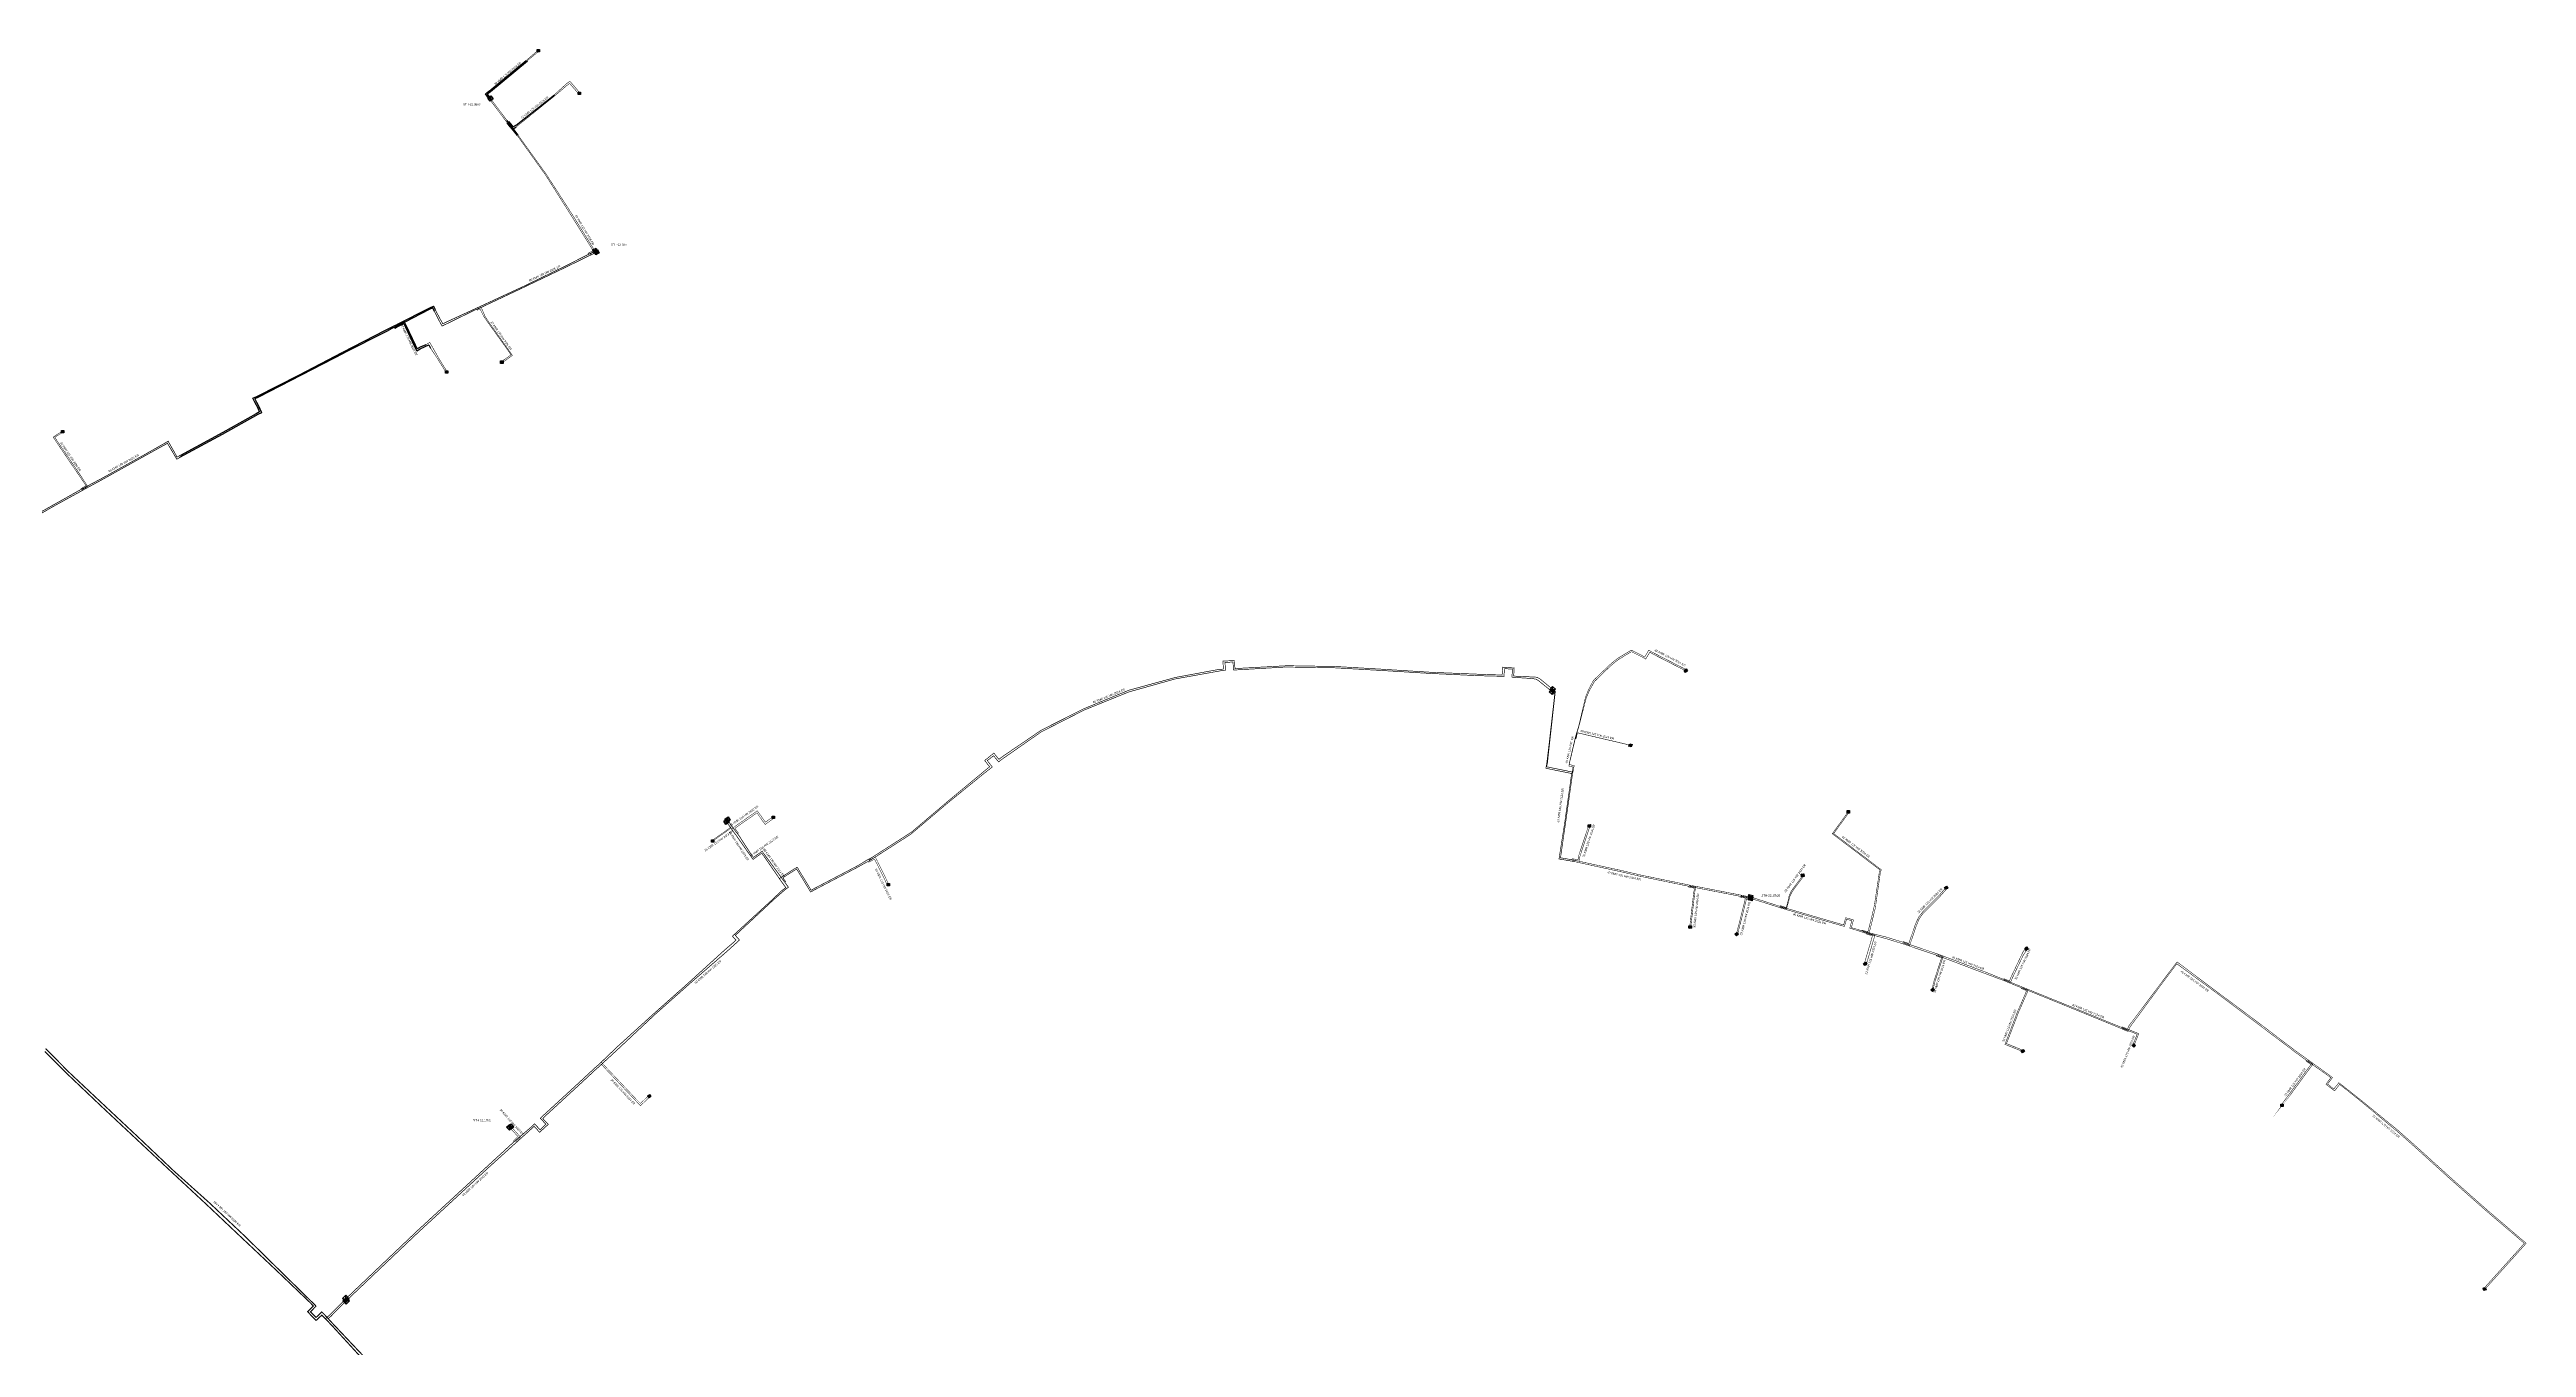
# Model space of a CAD drawing. Header units: metres. Extents: x 585854 to 590015, y 5316219 to 5318761.
# Drawn here: x 586695 to 587312, y 5318438 to 5318761 of the extents above; entities that cross this region are included whole.
import ezdxf
from ezdxf.enums import TextEntityAlignment as Align

# ---------------------------------------------------------------- set-up
doc = ezdxf.new("R2010")
doc.units = ezdxf.units.M
doc.header["$MEASUREMENT"] = 0
doc.layers.get('0').update_dxf_attribs({"color": 250, "linetype": 'CONTINUOUS'})
doc.styles.add('ARIAL NARROW', font='ARIAL.TTF', dxfattribs={"height": 3.3})
doc.styles.add('LIBERATION SANS', font='ARIAL.TTF', dxfattribs={"height": 3.3})

# ---------------------------------------------------------------- blocks, each defined once
blk = doc.blocks.new('FEW_GEBEINF-WOHN')
at = {"color": 0}
for p, q in [((-0.5, -0.5), (0.5, 0.5)), ((-0.5, 0.5), (0.5, -0.5))]:
    blk.add_line(p, q, dxfattribs=at)
blk.add_lwpolyline([(-0.5, 0.5), (0.5, 0.5), (0.5, -0.5), (-0.5, -0.5)], close=True, dxfattribs=at)
blk = doc.blocks.new('ECON_SCHIEBER')
at = {"color": 0}
for p, q in [((-0.5, -0.5), (0.5, 0.5)), ((-0.5, 0.5), (0.5, -0.5))]:
    blk.add_line(p, q, dxfattribs=at)
blk.add_lwpolyline([(-0.5, 0.5), (0.5, 0.5), (0.5, -0.5), (-0.5, -0.5)], close=True, dxfattribs=at)
blk = doc.blocks.new('ECON_ABSPERRVENTIL')
at = {"color": 0}
for p, q in [((-0.5, -0.5), (0.5, 0.5)), ((-0.5, 0.5), (0.5, -0.5))]:
    blk.add_line(p, q, dxfattribs=at)
blk.add_lwpolyline([(-0.5, 0.5), (0.5, 0.5), (0.5, -0.5), (-0.5, -0.5)], close=True, dxfattribs=at)

msp = doc.modelspace()

# ---------------------------------------------------------------- linework, layer by layer
at = {"layer": 'Fernwärme.Fernwärmeleitungen in Betrieb.Heizwasserleitung Rücklauf', "color": 254, "true_color": 0xccccff}
for points, const_width in [([(586804, 5318749.23), (586803.94, 5318749.32), (586803.38, 5318750.12), (586804.18, 5318750.71), (586813.44, 5318758.31), (586816.31, 5318760.8)], 0.125), ([(586820.3, 5318749.31), (586823.46, 5318752), (586824.26, 5318752.59), (586824.83, 5318751.92), (586826.45, 5318750.07)], 0.125), ([(586824.68, 5318719.64), (586818.21, 5318729.84), (586811.19, 5318739.64), (586809.4, 5318741.81), (586808.68, 5318742.83), (586804.07, 5318748.94), (586803.91, 5318749.15)], 0.125), ([(586809.02, 5318742.35), (586809.17, 5318742.46), (586809.61, 5318741.89), (586810.11, 5318741.19), (586810.95, 5318741.78), (586820.3, 5318749.31)], 0.125), ([(586829.33, 5318710.53), (586829.4, 5318710.58), (586830.09, 5318710.94), (586829.67, 5318711.65), (586824.68, 5318719.64)], 0.125), ([(586685.5, 5318641.92), (586695.91, 5318647.76), (586702.05, 5318651.2), (586703.09, 5318651.77), (586707.46, 5318654.08), (586717.95, 5318659.9), (586723.39, 5318662.98), (586724.21, 5318663.48), (586724.72, 5318662.55), (586725.95, 5318660.38), (586726.4, 5318659.51), (586727.28, 5318659.98), (586737.82, 5318665.66), (586746.16, 5318670.32), (586747.01, 5318670.76), (586746.56, 5318671.65), (586745.75, 5318673.37), (586745.35, 5318674.17), (586746.31, 5318674.62), (586756.91, 5318680.01), (586767.54, 5318685.56), (586778.27, 5318691.03), (586780.47, 5318692.12), (586781.38, 5318692.56), (586789.41, 5318696.66), (586790.32, 5318697.11), (586790.73, 5318696.27), (586792.18, 5318693.55), (586792.66, 5318692.73), (586793.52, 5318693.15), (586800.94, 5318696.56), (586801.85, 5318696.98), (586812.82, 5318702.06), (586823.56, 5318707.28), (586828.41, 5318709.76), (586829.42, 5318710.26), (586830.38, 5318710.78), (586830.95, 5318711.07)], 0.18), ([(586828.95, 5318710.03), (586828.85, 5318710.28), (586829.33, 5318710.53)], 0.14), ([(586801.39, 5318696.77), (586801.5, 5318696.56), (586801.84, 5318696.68), (586802.21, 5318696.8), (586803.17, 5318694.6), (586803.91, 5318693.42), (586809.48, 5318685.57), (586809.97, 5318684.83), (586809.32, 5318684.34), (586807.59, 5318683.14)], 0.125), ([(586780.94, 5318692.35), (586781.03, 5318692.15), (586781.44, 5318692.39), (586782.3, 5318692.85), (586783.03, 5318693.25), (586783.48, 5318692.33), (586785.84, 5318687.37), (586786.27, 5318686.49), (586787.03, 5318686.86), (586788.41, 5318687.5), (586789.4, 5318688.07), (586789.89, 5318687.21), (586791.87, 5318683.74), (586793.66, 5318680.89)], 0.125), ([(586702.58, 5318651.46), (586702.48, 5318651.63), (586703.01, 5318651.95), (586703.77, 5318652.4), (586703.2, 5318653.21), (586701.73, 5318655.37), (586696.1, 5318663.65), (586695.58, 5318664.47), (586696.33, 5318665), (586697.77, 5318665.91)], 0.125), ([(586898.85, 5318559.37), (586899.35, 5318559.62), (586909.45, 5318566.09), (586918.61, 5318573.85), (586927.72, 5318581.4), (586928.13, 5318581.74), (586928.9, 5318582.36), (586928.3, 5318583.13), (586927.67, 5318583.93), (586928.44, 5318584.54), (586929.19, 5318585.15), (586929.96, 5318585.77), (586930.59, 5318584.99), (586931.22, 5318584.21), (586932, 5318584.83), (586941.79, 5318591.49), (586952.36, 5318596.81), (586963.65, 5318601.45), (586975.22, 5318604.62), (586986.15, 5318606.64), (586987.14, 5318606.69), (586987.1, 5318607.69), (586987.05, 5318608.69), (586988.04, 5318608.74), (586988.92, 5318608.78), (586989.91, 5318608.83), (586989.97, 5318607.83), (586990.03, 5318606.83), (586991.02, 5318606.88), (587003, 5318607.54), (587015, 5318607.35), (587026.98, 5318606.65), (587038.95, 5318605.9), (587050.94, 5318605.41), (587055.61, 5318605.25), (587056.6, 5318605.18), (587056.68, 5318606.18), (587056.76, 5318607.18), (587057.75, 5318607.11), (587058.62, 5318607.04), (587059.61, 5318606.97), (587059.55, 5318605.97), (587059.49, 5318604.97), (587060.48, 5318604.9), (587064.33, 5318604.73), (587065.29, 5318604.67), (587066.06, 5318604.25), (587069.2, 5318601.66), (587069.87, 5318601.14), (587069.77, 5318600.22), (587068.44, 5318588.14), (587067.91, 5318583.35), (587067.7, 5318582.37), (587068.67, 5318582.16), (587072.21, 5318581.45), (587073.19, 5318581.24), (587073.6, 5318581.16), (587074.24, 5318581.04)], 0.16), ([(587074.91, 5318589.95), (587075.72, 5318592.62), (587076.54, 5318596.1), (587077.37, 5318599.65), (587078.14, 5318601.59), (587079.37, 5318603.87), (587083.4, 5318607.73), (587084.61, 5318608.76), (587085.64, 5318609.52), (587088.74, 5318611.38), (587088.88, 5318611.38), (587091.27, 5318610.2), (587092.12, 5318609.69), (587092.64, 5318610.55), (587093.15, 5318611.41), (587094.01, 5318610.9), (587100.08, 5318607.79), (587102.54, 5318606.52), (587102.38, 5318606.31)], 0.125), ([(587074.79, 5318589.44), (587074.96, 5318589.4), (587075.08, 5318589.88), (587075.31, 5318590.85), (587076.28, 5318590.63), (587080.19, 5318589.71)], 0.125), ([(587074.79, 5318589.44), (587074.91, 5318589.95)], 0.125), ([(587080.19, 5318589.71), (587085.32, 5318588.51), (587088.6, 5318587.73), (587088.6, 5318587.71)], 0.125), ([(587074.35, 5318581.62), (587074.58, 5318582.65), (587074.12, 5318582.75), (587073.28, 5318582.94), (587073.5, 5318583.93), (587074.67, 5318588.95), (587074.79, 5318589.44)], 0.125), ([(587074.24, 5318581.04), (587074.14, 5318580.5), (587072.45, 5318568.62), (587071.3, 5318560.66), (587071.15, 5318559.67), (587072.14, 5318559.53), (587073.45, 5318559.29), (587073.99, 5318559.2)], 0.16), ([(587074.24, 5318581.04), (587074.35, 5318581.62)], 0.16), ([(586865.49, 5318565.62), (586864.58, 5318566.84), (586865.42, 5318567.48), (586870.19, 5318570.83), (586871.02, 5318571.41), (586871.64, 5318570.54), (586872.42, 5318569.41), (586873.06, 5318568.57), (586873.88, 5318569.18), (586874.98, 5318569.99)], 0.11), ([(587146.26, 5318541.49), (587146.31, 5318541.65), (587146.79, 5318541.51), (587147.75, 5318541.24), (587148.02, 5318542.21), (587148.9, 5318545.79), (587149.39, 5318547.97), (587150.54, 5318555.7), (587150.8, 5318556.67), (587150.07, 5318557.18), (587149.14, 5318557.9), (587139.68, 5318565.09), (587138.88, 5318565.68), (587139.47, 5318566.49), (587142.89, 5318571.2)], 0.125), ([(586864.45, 5318567.07), (586863.92, 5318566.69), (586863.14, 5318566.14), (586860.11, 5318564), (586859.9, 5318563.9)], 0.11), ([(586864.45, 5318567.07), (586864.45, 5318567.07), (586864.13, 5318567.52), (586863.33, 5318568.68)], 0.18), ([(586865.49, 5318565.62), (586865.18, 5318566.02), (586865.15, 5318566.06), (586864.77, 5318566.62), (586864.45, 5318567.07)], 0.18), ([(586869.35, 5318560.15), (586868.27, 5318561.67), (586865.82, 5318565.19), (586865.49, 5318565.62)], 0.18), ([(587073.99, 5318559.2), (587074.05, 5318559.46), (587074.63, 5318559.36), (587075.53, 5318559.22), (587075.69, 5318560.2), (587077.54, 5318565.83), (587078.18, 5318567.75), (587078.34, 5318567.64)], 0.125), ([(586872.74, 5318559.98), (586872.13, 5318560.84), (586871.31, 5318560.25), (586870.77, 5318559.89), (586869.97, 5318559.29), (586869.35, 5318560.15)], 0.16), ([(586877.29, 5318553.41), (586876.81, 5318554.09), (586872.74, 5318559.98)], 0.18), ([(586877.29, 5318553.41), (586876.81, 5318554.09), (586876.51, 5318554.51), (586877.33, 5318555.06), (586880.11, 5318556.85), (586880.98, 5318557.34), (586881.47, 5318556.47), (586883.93, 5318552.45), (586884.43, 5318551.59), (586885.3, 5318552.09), (586895.93, 5318557.66), (586898.36, 5318559.12), (586898.85, 5318559.37)], 0.16), ([(586898.85, 5318559.37), (586898.97, 5318559.13), (586899.51, 5318559.4)], 0.125), ([(586899.51, 5318559.4), (586900.42, 5318559.85), (586900.91, 5318558.92), (586903.72, 5318553.19), (586903.66, 5318552.99)], 0.11), ([(587073.99, 5318559.2), (587074.58, 5318559.09)], 0.16), ([(587074.58, 5318559.09), (587086.34, 5318556.52), (587091.09, 5318555.4), (587102.84, 5318552.98), (587103.38, 5318552.87)], 0.125), ([(586831.04, 5318507.77), (586831.42, 5318508.1), (586836.09, 5318512.57), (586844.98, 5318520.63), (586853.95, 5318528.6), (586862.83, 5318536.67), (586865.18, 5318538.69), (586865.7, 5318539.17), (586865.49, 5318539.41), (586864.83, 5318540.14), (586865.55, 5318540.83), (586874.39, 5318548.93), (586877.32, 5318551.68), (586878.12, 5318552.26), (586877.53, 5318553.07), (586877.29, 5318553.41)], 0.18), ([(587103.38, 5318552.87), (587103.34, 5318552.68), (587103.88, 5318552.58), (587104.86, 5318552.38), (587104.66, 5318551.4), (587103.79, 5318543.88), (587103.61, 5318542.36)], 0.125), ([(587103.38, 5318552.87), (587103.92, 5318552.76), (587115.7, 5318550.47), (587116.24, 5318550.36)], 0.125), ([(587125.9, 5318547.58), (587125.95, 5318547.75), (587126.43, 5318547.59), (587127.38, 5318547.29), (587127.69, 5318548.24), (587128.11, 5318550.11), (587128.49, 5318551.1), (587129.03, 5318551.92), (587130.22, 5318553.51), (587131.51, 5318555.23), (587131.5, 5318555.32)], 0.125), ([(587116.24, 5318550.36), (587116.2, 5318550.18), (587116.74, 5318550.07), (587117.58, 5318549.9), (587117.38, 5318548.92), (587115.84, 5318542.83), (587115.71, 5318542.34), (587115.59, 5318541.86), (587115.23, 5318540.46), (587115.06, 5318540.65)], 0.125), ([(587116.24, 5318550.36), (587116.78, 5318550.25), (587118.47, 5318549.92), (587118.72, 5318549.87), (587125.42, 5318547.73), (587125.9, 5318547.58)], 0.125), ([(587125.9, 5318547.58), (587126.37, 5318547.42), (587137.89, 5318544.06), (587140.74, 5318543.24), (587141.71, 5318542.98), (587141.98, 5318543.94), (587142.22, 5318544.76), (587143.19, 5318544.5), (587144.16, 5318544.22), (587143.9, 5318543.26), (587143.64, 5318542.29), (587144.61, 5318542.02), (587145.78, 5318541.64), (587146.26, 5318541.49)], 0.125), ([(587156.47, 5318538.65), (587156.52, 5318538.82), (587157, 5318538.65), (587157.94, 5318538.33), (587158.27, 5318539.27), (587159.61, 5318543.24), (587160.45, 5318544.98), (587161.37, 5318546.16), (587165.62, 5318550.45), (587167.2, 5318552.29), (587167.24, 5318552.21)], 0.125), ([(587146.26, 5318541.49), (587146.73, 5318541.33), (587147.6, 5318541.13), (587148.09, 5318541)], 0.125), ([(587148.09, 5318541), (587148.04, 5318540.82), (587148.52, 5318540.69), (587149.49, 5318540.43), (587149.23, 5318539.47), (587148.2, 5318535.99), (587147.31, 5318532.96), (587147.07, 5318533.3)], 0.125), ([(587148.09, 5318541), (587148.57, 5318540.87), (587152.13, 5318540), (587155.99, 5318538.81), (587156.47, 5318538.65)], 0.125), ([(587156.47, 5318538.65), (587156.94, 5318538.48), (587164.72, 5318535.87), (587165.24, 5318535.68)], 0.125), ([(587165.24, 5318535.68), (587165.18, 5318535.51), (587165.69, 5318535.33), (587166.5, 5318535.03), (587166.16, 5318534.09), (587164.32, 5318528.4), (587164.01, 5318526.63), (587163.89, 5318526.82)], 0.125), ([(587165.24, 5318535.68), (587165.75, 5318535.5), (587176.98, 5318531.25), (587181.1, 5318529.59), (587181.56, 5318529.4)], 0.125), ([(587181.56, 5318529.4), (587181.63, 5318529.57), (587182.09, 5318529.38), (587183.02, 5318529), (587183.4, 5318529.93), (587184.91, 5318533.11), (587186.43, 5318536.29), (587187.11, 5318537.22), (587187.25, 5318537.05)], 0.125), ([(587181.56, 5318529.4), (587182.02, 5318529.21), (587185.93, 5318527.61), (587186.44, 5318527.41)], 0.125), ([(587210.96, 5318517.43), (587211.43, 5318517.24), (587212.36, 5318516.86), (587212.75, 5318517.78), (587219.97, 5318527.37), (587224.19, 5318532.96), (587224.8, 5318533.75), (587225.61, 5318533.15), (587235.21, 5318525.95), (587244.84, 5318518.79), (587254.39, 5318511.53), (587257.11, 5318509.6), (587257.52, 5318509.3)], 0.125), ([(587186.44, 5318527.41), (587186.37, 5318527.24), (587186.88, 5318527.03), (587187.68, 5318526.71), (587187.31, 5318525.79), (587186.83, 5318524.71), (587186.25, 5318523.4), (587185.94, 5318522.68), (587185.63, 5318521.98), (587185.33, 5318521.29), (587182.65, 5318514.34), (587182.28, 5318513.41), (587183.2, 5318513.03), (587186.61, 5318511.66), (587186.38, 5318511.52)], 0.125), ([(587186.44, 5318527.41), (587186.95, 5318527.2), (587197.85, 5318522.79), (587208.82, 5318518.3), (587210.5, 5318517.62), (587210.96, 5318517.43)], 0.125), ([(587210.96, 5318517.43), (587211.03, 5318517.59), (587211.5, 5318517.41), (587214.32, 5318516.25), (587215.24, 5318515.87), (587214.87, 5318514.95), (587214.08, 5318512.99), (587214.03, 5318512.93)], 0.125), ([(586764.52, 5318443.68), (586764.11, 5318444.12), (586763.2, 5318445.06), (586762.51, 5318445.76), (586761.78, 5318445.1), (586761.06, 5318444.43), (586759.99, 5318445.52), (586758.96, 5318446.64), (586759.67, 5318447.33), (586760.38, 5318448.02), (586759.72, 5318448.75), (586751.04, 5318457.04), (586742.31, 5318465.25), (586733.58, 5318473.5), (586724.79, 5318481.67), (586716.02, 5318489.87), (586707.26, 5318498.07), (586698.56, 5318506.33), (586693.87, 5318511.06), (586693.47, 5318511.48)], 0.28), ([(587257.52, 5318509.3), (587257.41, 5318509.14), (587257.81, 5318508.86), (587258.62, 5318508.27), (587258.03, 5318507.46), (587252.62, 5318500.08), (587250.79, 5318497.8), (587250.94, 5318498)], 0.125), ([(587257.52, 5318509.3), (587257.92, 5318509.01), (587262.71, 5318505.55), (587263.5, 5318504.93), (587263.01, 5318504.29), (587262.89, 5318504.13), (587262.28, 5318503.33), (587263.06, 5318502.71), (587263.85, 5318502.1), (587264.36, 5318502.72), (587264.48, 5318502.88), (587265.12, 5318503.66), (587265.9, 5318503.04), (587270.42, 5318499.47)], 0.125), ([(586810.41, 5318488.95), (586810.82, 5318489.32), (586814.78, 5318492.69), (586815.5, 5318493.38), (586816.2, 5318492.67), (586816.9, 5318491.95), (586817.63, 5318492.64), (586818.33, 5318493.33), (586817.64, 5318494.06), (586816.95, 5318494.78), (586817.66, 5318495.47), (586826.5, 5318503.59), (586830.62, 5318507.42), (586831.04, 5318507.77)], 0.18), ([(586831.04, 5318507.77), (586832.2, 5318508.75), (586832.89, 5318507.96), (586841.14, 5318499.24), (586841.89, 5318498.49), (586842.62, 5318499.2), (586843.95, 5318500.47), (586844.1, 5318500.27)], 0.1), ([(587270.42, 5318499.47), (587279.74, 5318491.87), (587283.92, 5318488.18), (587292.92, 5318480.03), (587302.01, 5318471.98), (587311, 5318464.32), (587311.76, 5318463.67), (587311.12, 5318462.91), (587303, 5318453.88), (587301.44, 5318452.15), (587301.4, 5318452.29)], 0.125), ([(586810.41, 5318488.95), (586810.25, 5318489.17), (586810.68, 5318489.56), (586811.39, 5318490.21), (586810.71, 5318490.97), (586809.26, 5318492.56)], 0.11), ([(586764.52, 5318443.68), (586763.44, 5318444.88), (586764.18, 5318445.55), (586767.96, 5318449.33), (586768.5, 5318449.85), (586769.05, 5318450.36), (586777.74, 5318458.63), (586786.44, 5318466.9), (586795.27, 5318475.03), (586804.09, 5318483.16), (586810, 5318488.59), (586810.41, 5318488.95)], 0.18), ([(586791.39, 5318413.27), (586791.03, 5318413.82), (586783.08, 5318422.81), (586775.3, 5318431.94), (586773.05, 5318434.4), (586764.94, 5318443.24), (586764.52, 5318443.68)], 0.28)]:
    msp.add_lwpolyline(points, dxfattribs=dict(at, const_width=const_width))
at = {"layer": 'Fernwärme.Fernwärmeleitungen in Betrieb.Heizwasserleitung Vorlauf', "color": 254, "true_color": 0xffcccc}
for points, const_width in [([(586804.33, 5318749.12), (586803.73, 5318749.95), (586804.56, 5318750.54), (586813.78, 5318758.32), (586816.51, 5318760.58)], 0.125), ([(586809.02, 5318742.91), (586809.2, 5318743.04), (586809.57, 5318742.56), (586810.2, 5318741.75), (586810.88, 5318742.26), (586820.45, 5318749.77), (586823.46, 5318752.5), (586824.3, 5318753.14), (586824.86, 5318752.52), (586826.76, 5318750.29)], 0.125), ([(586824.98, 5318719.82), (586818.46, 5318729.91), (586811.42, 5318739.68), (586809.34, 5318742.46), (586808.66, 5318743.33), (586804.53, 5318748.85), (586804.33, 5318749.12)], 0.125), ([(586829.8, 5318710.34), (586829.86, 5318710.39), (586830.57, 5318710.73), (586830.09, 5318711.58), (586824.98, 5318719.82)], 0.125), ([(586685.46, 5318641.38), (586695.88, 5318647.38), (586702.36, 5318650.94), (586703.3, 5318651.47), (586707.47, 5318653.73), (586717.87, 5318659.53), (586723.18, 5318662.47), (586724.03, 5318662.95), (586724.54, 5318662.08), (586725.86, 5318659.86), (586726.36, 5318658.98), (586727.24, 5318659.47), (586737.74, 5318665.25), (586746.66, 5318670.19), (586747.56, 5318670.65), (586747.09, 5318671.52), (586746.28, 5318673.07), (586745.81, 5318673.99), (586746.73, 5318674.45), (586757.33, 5318679.93), (586757.33, 5318679.93), (586757.33, 5318679.93), (586768.01, 5318685.42), (586778.71, 5318690.9), (586780.07, 5318691.59), (586781.11, 5318692.1), (586789.29, 5318696.25), (586790.11, 5318696.7), (586790.54, 5318695.81), (586791.98, 5318693.03), (586792.47, 5318692.17), (586793.37, 5318692.59), (586800.64, 5318696.15), (586801.8, 5318696.61), (586812.57, 5318701.69), (586823.31, 5318706.82), (586828.9, 5318709.57), (586829.94, 5318710.06), (586830.86, 5318710.53), (586831.15, 5318710.69)], 0.18), ([(586829.43, 5318709.83), (586829.33, 5318710.06), (586829.8, 5318710.34)], 0.14), ([(586801.17, 5318696.33), (586801.27, 5318696.11), (586801.62, 5318696.27), (586801.92, 5318696.44), (586802.81, 5318694.65), (586803.79, 5318693.2), (586809.19, 5318685.68), (586809.63, 5318684.99), (586808.97, 5318684.49), (586807.37, 5318683.39)], 0.125), ([(586780.6, 5318691.83), (586780.71, 5318691.62), (586781.12, 5318691.84), (586782.13, 5318692.38), (586782.92, 5318692.74), (586783.32, 5318691.89), (586785.67, 5318686.92), (586786.16, 5318686.02), (586786.97, 5318686.44), (586788.25, 5318687.08), (586789.12, 5318687.53), (586789.61, 5318686.64), (586791.59, 5318683.62), (586793.39, 5318680.72)], 0.125), ([(586702.84, 5318651.2), (586702.75, 5318651.36), (586703.21, 5318651.64), (586704.13, 5318652.17), (586703.66, 5318652.98), (586701.98, 5318655.54), (586696.46, 5318663.66), (586695.96, 5318664.49), (586696.76, 5318664.95), (586697.92, 5318665.66)], 0.125), ([(586898.65, 5318558.8), (586899.13, 5318559.06), (586909.23, 5318565.54), (586918.39, 5318573.29), (586927.71, 5318580.86), (586928.79, 5318581.7), (586929.57, 5318582.31), (586928.95, 5318583.1), (586928.33, 5318583.89), (586929.11, 5318584.51), (586929.88, 5318585.12), (586930.51, 5318584.35), (586931.14, 5318583.57), (586931.92, 5318584.19), (586941.76, 5318591.05), (586952.46, 5318596.49), (586963.58, 5318601), (586975.13, 5318604.24), (586986.67, 5318606.31), (586987.66, 5318606.36), (586987.61, 5318607.36), (586987.57, 5318608.36), (586988.56, 5318608.41), (586989.55, 5318608.46), (586989.61, 5318607.46), (586989.67, 5318606.46), (586990.66, 5318606.51), (587002.64, 5318607.21), (587014.64, 5318607.03), (587026.62, 5318606.35), (587038.6, 5318605.62), (587050.58, 5318605.06), (587056.06, 5318604.91), (587057.05, 5318604.84), (587057.13, 5318605.83), (587057.21, 5318606.83), (587058.2, 5318606.75), (587059.19, 5318606.68), (587059.12, 5318605.68), (587059.05, 5318604.69), (587060.04, 5318604.61), (587064.18, 5318604.34), (587065.16, 5318604.16), (587065.85, 5318603.67), (587069.04, 5318601.09), (587069.7, 5318600.58), (587069.62, 5318599.65), (587068.27, 5318587.73), (587067.7, 5318582.98), (587067.5, 5318582), (587068.47, 5318581.79), (587071.94, 5318581.09), (587072.91, 5318580.89), (587073.33, 5318580.8), (587073.96, 5318580.68)], 0.16), ([(587074.98, 5318589.92), (587075.75, 5318592.45), (587077.55, 5318599.44), (587078.35, 5318601.37), (587079.64, 5318603.63), (587083.43, 5318607.31), (587084.64, 5318608.35), (587085.66, 5318609.12), (587088.75, 5318610.99), (587088.91, 5318611.01), (587091.53, 5318609.71), (587092.39, 5318609.2), (587092.9, 5318610.06), (587093.41, 5318610.91), (587094.27, 5318610.4), (587100.01, 5318607.47), (587102.47, 5318606.2), (587102.38, 5318606.31)], 0.125), ([(587074.85, 5318589.41), (587075.03, 5318589.37), (587075.15, 5318589.85), (587075.38, 5318590.83), (587076.35, 5318590.6), (587080.21, 5318589.69)], 0.125), ([(587074.85, 5318589.41), (587074.98, 5318589.92)], 0.125), ([(587080.21, 5318589.69), (587085.24, 5318588.51), (587088.52, 5318587.74), (587088.6, 5318587.71)], 0.125), ([(587074.08, 5318581.26), (587074.3, 5318582.29), (587073.78, 5318582.41), (587073.25, 5318582.53), (587073.46, 5318583.52), (587074.74, 5318588.92), (587074.85, 5318589.41)], 0.125), ([(587073.96, 5318580.68), (587073.86, 5318580.14), (587072.18, 5318568.26), (587070.94, 5318560.38), (587070.78, 5318559.39), (587071.77, 5318559.23), (587073.59, 5318558.92), (587074.14, 5318558.82)], 0.16), ([(587073.96, 5318580.68), (587074.08, 5318581.26)], 0.16), ([(587146.52, 5318541.13), (587146.58, 5318541.3), (587147.06, 5318541.15), (587148.02, 5318540.88), (587148.29, 5318541.85), (587149.7, 5318547.55), (587149.74, 5318548.21), (587150.82, 5318555.77), (587151.08, 5318556.75), (587150.36, 5318557.25), (587149.42, 5318557.97), (587140.02, 5318565.12), (587139.21, 5318565.71), (587139.8, 5318566.52), (587143.09, 5318571.05)], 0.125), ([(586864.72, 5318567.51), (586864.18, 5318567.13), (586863.02, 5318566.31), (586859.98, 5318564.17), (586859.9, 5318563.9)], 0.11), ([(586864.72, 5318567.51), (586864.4, 5318567.96), (586863.58, 5318569.19)], 0.18), ([(586866.11, 5318565.64), (586865.77, 5318566.08), (586865.03, 5318567.06), (586864.72, 5318567.51)], 0.18), ([(586866.11, 5318565.64), (586866.33, 5318565.82), (586865.96, 5318566.29), (586865.43, 5318567), (586866.28, 5318567.64), (586870.09, 5318570.29), (586870.93, 5318570.87), (586871.55, 5318570.01), (586872.36, 5318568.83), (586873, 5318567.98), (586873.82, 5318568.59), (586875.19, 5318569.6)], 0.11), ([(586869.42, 5318560.62), (586866.45, 5318565.21), (586866.11, 5318565.64)], 0.18), ([(587074.14, 5318558.82), (587074.19, 5318559.08), (587074.77, 5318558.99), (587075.76, 5318558.83), (587075.92, 5318559.81), (587077.84, 5318565.63), (587078.51, 5318567.65), (587078.34, 5318567.64)], 0.125), ([(586872.83, 5318560.46), (586872.21, 5318561.32), (586871.4, 5318560.73), (586870.85, 5318560.36), (586870.04, 5318559.76), (586869.42, 5318560.62)], 0.16), ([(586877.85, 5318553.61), (586877.47, 5318554.12), (586872.83, 5318560.46)], 0.18), ([(586877.85, 5318553.61), (586878.07, 5318553.77), (586877.68, 5318554.29), (586877.41, 5318554.74), (586878.25, 5318555.28), (586879.96, 5318556.36), (586880.82, 5318556.88), (586881.34, 5318556.03), (586883.8, 5318552), (586884.3, 5318551.15), (586885.17, 5318551.65), (586895.79, 5318557.22), (586898.16, 5318558.54), (586898.65, 5318558.8)], 0.16), ([(586898.65, 5318558.8), (586898.78, 5318558.58), (586899.31, 5318558.85)], 0.125), ([(586899.31, 5318558.85), (586900.2, 5318559.33), (586900.72, 5318558.4), (586903.36, 5318553), (586903.66, 5318552.99)], 0.11), ([(587074.14, 5318558.82), (587074.72, 5318558.72)], 0.16), ([(587074.72, 5318558.72), (587086.48, 5318556.15), (587090.78, 5318555.13), (587102.54, 5318552.71), (587103.07, 5318552.6)], 0.125), ([(586831.07, 5318507.22), (586831.45, 5318507.55), (586836.69, 5318512.38), (586845.44, 5318520.59), (586854.42, 5318528.55), (586863.49, 5318536.4), (586865.84, 5318538.54), (586866.57, 5318539.2), (586866.2, 5318539.63), (586865.53, 5318540.37), (586866.26, 5318541.04), (586875.05, 5318549.22), (586877.95, 5318551.77), (586878.76, 5318552.35), (586878.19, 5318553.17), (586877.85, 5318553.61)], 0.18), ([(587103.07, 5318552.6), (587103.04, 5318552.42), (587103.58, 5318552.31), (587104.56, 5318552.11), (587104.36, 5318551.13), (587103.53, 5318543.96), (587103.34, 5318542.4)], 0.125), ([(587103.07, 5318552.6), (587103.61, 5318552.49), (587115.39, 5318550.2), (587115.93, 5318550.09)], 0.125), ([(587125.95, 5318547.24), (587126.01, 5318547.41), (587126.48, 5318547.25), (587127.44, 5318546.95), (587127.74, 5318547.9), (587128.36, 5318550.21), (587128.82, 5318551.12), (587129.33, 5318551.9), (587130.52, 5318553.48), (587131.71, 5318555.07), (587131.5, 5318555.32)], 0.125), ([(587115.93, 5318550.09), (587115.9, 5318549.91), (587116.43, 5318549.8), (587117.21, 5318549.64), (587117.01, 5318548.66), (587115.55, 5318542.89), (587115.43, 5318542.41), (587115.3, 5318541.92), (587114.95, 5318540.53), (587115.06, 5318540.65)], 0.125), ([(587115.93, 5318550.09), (587116.47, 5318549.98), (587118.53, 5318549.58), (587125.48, 5318547.39), (587125.95, 5318547.24)], 0.125), ([(587125.95, 5318547.24), (587126.43, 5318547.08), (587137.95, 5318543.72), (587140.94, 5318542.86), (587141.91, 5318542.59), (587142.18, 5318543.56), (587142.43, 5318544.38), (587143.11, 5318544.19), (587143.75, 5318544.01), (587143.51, 5318543.13), (587143.23, 5318542.17), (587144.2, 5318541.88), (587146.05, 5318541.28), (587146.52, 5318541.13)], 0.125), ([(587156.68, 5318538.17), (587156.74, 5318538.35), (587157.21, 5318538.18), (587158.16, 5318537.86), (587158.48, 5318538.8), (587159.88, 5318542.92), (587160.54, 5318544.51), (587161.52, 5318545.86), (587165.72, 5318550.08), (587167.47, 5318552.06), (587167.24, 5318552.21)], 0.125), ([(587146.52, 5318541.13), (587147, 5318540.97), (587147.48, 5318540.84)], 0.125), ([(587147.48, 5318540.84), (587147.44, 5318540.66), (587147.92, 5318540.54), (587148.88, 5318540.28), (587148.63, 5318539.31), (587147.71, 5318536.21), (587146.79, 5318533.11), (587147.07, 5318533.3)], 0.125), ([(587147.48, 5318540.84), (587147.97, 5318540.71), (587152.34, 5318539.53), (587156.21, 5318538.34), (587156.68, 5318538.17)], 0.125), ([(587156.68, 5318538.17), (587157.15, 5318538.01), (587164.35, 5318535.6), (587164.87, 5318535.41)], 0.125), ([(587164.87, 5318535.41), (587164.81, 5318535.25), (587165.32, 5318535.06), (587166.13, 5318534.76), (587165.79, 5318533.82), (587164.07, 5318528.49), (587163.75, 5318526.68), (587163.89, 5318526.82)], 0.125), ([(587164.87, 5318535.41), (587165.38, 5318535.23), (587166.21, 5318534.92), (587176.61, 5318530.98), (587181.35, 5318529.2), (587181.78, 5318529.03)], 0.125), ([(587181.78, 5318529.03), (587181.85, 5318529.19), (587182.35, 5318529.01), (587183.27, 5318528.62), (587183.65, 5318529.54), (587185.17, 5318532.72), (587186.49, 5318535.49), (587187.53, 5318536.95), (587187.25, 5318537.05)], 0.125), ([(587181.78, 5318529.03), (587182.28, 5318528.82), (587185.55, 5318527.49), (587186.06, 5318527.28)], 0.125), ([(587211.12, 5318517.03), (587211.62, 5318516.81), (587212.56, 5318516.44), (587212.94, 5318517.37), (587220.05, 5318527.03), (587224.14, 5318532.49), (587224.75, 5318533.29), (587225.56, 5318532.68), (587235.23, 5318525.58), (587244.83, 5318518.38), (587254.4, 5318511.14), (587256.63, 5318509.52), (587257.03, 5318509.22)], 0.125), ([(587186.06, 5318527.28), (587185.99, 5318527.12), (587186.5, 5318526.91), (587187.29, 5318526.59), (587186.92, 5318525.66), (587186.55, 5318524.81), (587186.27, 5318524.16), (587185.98, 5318523.5), (587185.66, 5318522.78), (587185.36, 5318522.09), (587185.05, 5318521.39), (587182.27, 5318514.15), (587181.9, 5318513.22), (587182.82, 5318512.84), (587186.48, 5318511.37), (587186.38, 5318511.52)], 0.125), ([(587186.06, 5318527.28), (587186.57, 5318527.08), (587197.5, 5318522.65), (587208.44, 5318518.17), (587210.61, 5318517.25), (587211.12, 5318517.03)], 0.125), ([(587211.12, 5318517.03), (587211.19, 5318517.2), (587211.69, 5318516.98), (587213.92, 5318516.11), (587214.84, 5318515.73), (587214.47, 5318514.8), (587213.79, 5318513.11), (587214.03, 5318512.93)], 0.125), ([(586765.12, 5318443.76), (586764.74, 5318444.18), (586763.18, 5318445.87), (586762.48, 5318446.56), (586761.77, 5318445.87), (586761.09, 5318445.2), (586760.36, 5318445.87), (586759.67, 5318446.58), (586760.36, 5318447.29), (586761.05, 5318448), (586760.36, 5318448.7), (586751.79, 5318457.1), (586743.23, 5318465.51), (586734.49, 5318473.73), (586725.55, 5318481.74), (586716.85, 5318490), (586708.09, 5318498.21), (586699.34, 5318506.42), (586694.08, 5318511.76), (586693.67, 5318512.17)], 0.28), ([(586811.04, 5318488.84), (586811.45, 5318489.21), (586814.68, 5318492.12), (586815.41, 5318492.79), (586816.09, 5318492.05), (586816.76, 5318491.31), (586817.5, 5318491.97), (586818.21, 5318492.61), (586818.92, 5318493.29), (586818.23, 5318494.02), (586817.54, 5318494.74), (586818.26, 5318495.43), (586827.1, 5318503.55), (586830.66, 5318506.87), (586831.07, 5318507.22)], 0.18), ([(586831.07, 5318507.22), (586832.23, 5318508.2), (586832.92, 5318507.41), (586841.18, 5318498.69), (586841.92, 5318497.94), (586842.66, 5318498.65), (586844.25, 5318500.17), (586844.1, 5318500.27)], 0.11), ([(587257.03, 5318509.22), (587256.93, 5318509.08), (587257.33, 5318508.78), (587258.13, 5318508.19), (587257.54, 5318507.38), (587252.36, 5318500.3), (587250.67, 5318497.99), (587250.94, 5318498)], 0.125), ([(587257.03, 5318509.22), (587257.44, 5318508.92), (587262.32, 5318505.51), (587263.11, 5318504.9), (587262.49, 5318504.1), (587261.88, 5318503.3), (587262.67, 5318502.68), (587263.26, 5318502.24), (587264.06, 5318501.64), (587264.68, 5318502.44), (587265.29, 5318503.23), (587266.09, 5318502.63), (587270.5, 5318499.12)], 0.125), ([(587270.5, 5318499.12), (587279.88, 5318491.33), (587283.57, 5318488.07), (587292.57, 5318479.92), (587301.67, 5318471.87), (587310.55, 5318464.3), (587311.31, 5318463.65), (587310.67, 5318462.89), (587302.55, 5318453.86), (587301.21, 5318452.38), (587301.4, 5318452.29)], 0.125), ([(586811.04, 5318488.84), (586810.86, 5318489.06), (586811.31, 5318489.45), (586812.01, 5318490.1), (586811.34, 5318490.86), (586809.64, 5318492.73)], 0.11), ([(586765.12, 5318443.76), (586764.11, 5318444.86), (586764.83, 5318445.54), (586768.05, 5318448.81), (586768.59, 5318449.33), (586769.14, 5318449.85), (586777.83, 5318458.12), (586786.53, 5318466.38), (586795.36, 5318474.51), (586804.18, 5318482.64), (586810.63, 5318488.48), (586811.04, 5318488.84)], 0.18), ([(586791.98, 5318413.65), (586791.61, 5318414.22), (586783.66, 5318423.22), (586775.81, 5318432.3), (586773.8, 5318434.58), (586765.56, 5318443.3), (586765.12, 5318443.76)], 0.28)]:
    msp.add_lwpolyline(points, dxfattribs=dict(at, const_width=const_width))
at = {"layer": 'Fernwärme.Fernwärmeleitungen in Betrieb.Sonstige Leitung', "color": 254, "true_color": 0xcccccc}
for points in [[(586804.18, 5318750.69), (586813.43, 5318758.3)], [(586813.77, 5318758.17), (586804.56, 5318750.54)], [(586803.9, 5318749.15), (586803.28, 5318750.04), (586804.08, 5318750.63)], [(586804.55, 5318750.54), (586803.73, 5318749.95), (586804.33, 5318749.12)], [(586804.07, 5318748.93), (586803.91, 5318749.15)], [(586804.32, 5318749.11), (586804.53, 5318748.85)], [(586810.89, 5318742.23), (586820.45, 5318749.77)], [(586809.34, 5318742.46), (586808.66, 5318743.33)], [(586809.4, 5318741.81), (586808.68, 5318742.82)], [(586809.57, 5318742.56), (586809.2, 5318743.04), (586809.02, 5318742.91)], [(586809.02, 5318742.35), (586809.17, 5318742.46), (586809.61, 5318741.88)], [(586811.41, 5318739.69), (586809.34, 5318742.45)], [(586809.4, 5318741.81), (586811.19, 5318739.64)], [(586810.89, 5318742.23), (586810.2, 5318741.75), (586809.58, 5318742.52)], [(586809.61, 5318741.89), (586810.11, 5318741.19), (586810.95, 5318741.78)], [(586789.26, 5318696.24), (586781.15, 5318692.07)], [(586781.37, 5318692.62), (586789.41, 5318696.68)], [(586790.54, 5318695.81), (586790.16, 5318696.73), (586789.29, 5318696.27)], [(586789.41, 5318696.66), (586790.32, 5318697.11), (586790.74, 5318696.26)], [(586778.27, 5318691.03), (586767.62, 5318685.53)], [(586768, 5318685.47), (586778.71, 5318690.9)], [(586780.47, 5318692.12), (586778.26, 5318691.02)], [(586778.71, 5318690.91), (586780.07, 5318691.59)], [(586780.07, 5318691.59), (586781.1, 5318692.1)], [(586781.38, 5318692.56), (586780.47, 5318692.11)], [(586780.6, 5318691.83), (586780.71, 5318691.62), (586781.12, 5318691.84)], [(586781.44, 5318692.37), (586780.96, 5318692.11), (586780.88, 5318692.29)], [(586781.12, 5318691.84), (586782.14, 5318692.38)], [(586782.3, 5318692.85), (586781.44, 5318692.39)], [(586782.13, 5318692.38), (586782.96, 5318692.76), (586783.32, 5318691.89)], [(586783.49, 5318692.32), (586783.06, 5318693.2), (586782.3, 5318692.86)], [(586783.32, 5318691.89), (586785.67, 5318686.92)], [(586785.85, 5318687.37), (586783.49, 5318692.32)], [(586756.91, 5318680.01), (586767.54, 5318685.55)], [(586768.01, 5318685.42), (586757.33, 5318679.93)], [(586785.67, 5318686.92), (586786.16, 5318686.02), (586786.97, 5318686.44)], [(586787.03, 5318686.86), (586786.27, 5318686.49), (586785.84, 5318687.37)], [(586786.97, 5318686.44), (586788.25, 5318687.08)], [(586788.41, 5318687.5), (586787.03, 5318686.86)], [(586788.25, 5318687.08), (586789.15, 5318687.48), (586789.61, 5318686.64)], [(586746.31, 5318674.62), (586756.91, 5318680)], [(586757.33, 5318679.93), (586746.73, 5318674.44)], [(586737.73, 5318665.24), (586746.65, 5318670.18)], [(586746.15, 5318670.31), (586737.81, 5318665.66)], [(586745.75, 5318673.37), (586745.35, 5318674.17), (586746.31, 5318674.62)], [(586746.79, 5318671.39), (586745.75, 5318673.37)], [(586746.73, 5318674.45), (586745.81, 5318673.99), (586746.27, 5318673.06)], [(586746.56, 5318671.65), (586747.01, 5318670.76), (586746.16, 5318670.32)], [(586746.28, 5318673.07), (586747.07, 5318671.54)], [(586746.66, 5318670.18), (586747.56, 5318670.65), (586747.09, 5318671.51)], [(586727.16, 5318659.51), (586737.74, 5318665.25)], [(586737.82, 5318665.66), (586727.28, 5318659.87)]]:
    msp.add_lwpolyline(points, dxfattribs=at)

# ---------------------------------------------------------------- block references
at = {"layer": 'Fernwärme.Gebäudeeinführungen in Betrieb.Industriebauten', "color": 0, "xscale": 0.6, "yscale": 0.6}
msp.add_blockref('FEW_GEBEINF-WOHN', (586793.61, 5318680.69), dxfattribs=at)
at = {"layer": 'Fernwärme.Gebäudeeinführungen in Betrieb.Wohngebäude', "color": 0, "xscale": 0.6, "yscale": 0.6}
for p in [(586816.43, 5318760.74), (586826.65, 5318750.12), (586807.36, 5318683.16), (586697.93, 5318665.85), (587142.87, 5318571.13), (586875.04, 5318569.76), (586859.9, 5318563.9), (587103.47, 5318542.45)]:
    msp.add_blockref('FEW_GEBEINF-WOHN', p, dxfattribs=at)
for p, rotation in [((587102.38, 5318606.31), -232.73413694099997), ((587088.6, 5318587.71), -20.033936469), ((587078.34, 5318567.64), -176.924570661), ((586903.66, 5318552.99), -1.581382449000003), ((587131.5, 5318555.32), -262.18897074899996), ((587167.24, 5318552.21), -61.14537365400001), ((587115.06, 5318540.65), -227.39714564400003), ((587187.25, 5318537.05), -50.928458094000014), ((587147.07, 5318533.3), 34.151132979), ((587163.89, 5318526.82), 43.283038356), ((587186.38, 5318511.52), -235.20297918600002), ((587214.03, 5318512.93), -131.56430436), ((586844.1, 5318500.27), -52.825591872), ((587250.94, 5318498), 0.4882115790000029), ((587301.4, 5318452.29), -253.681982649)]:
    msp.add_blockref('FEW_GEBEINF-WOHN', p, dxfattribs=dict(at, rotation=rotation))
at = {"layer": 'Fernwärme.Schieber in Betrieb.Kugelhahn_ Einmal-', "color": 0}
for p, rotation in [((586804.53, 5318748.84), 307.11071221200007), ((586830.64, 5318710.91), 27.282962304000005), ((586830.97, 5318710.59), 27.486317934000002), ((587069.2, 5318601.66), -39.53391901200001), ((587069.04, 5318601.09), -38.91432534300001), ((586863.33, 5318568.68), -235.305347472), ((586863.58, 5318569.19), -236.359115406), ((587118.47, 5318549.92), -10.972206648), ((587118.53, 5318549.58), -11.004801732000002), ((586809.26, 5318492.56), -227.768638194), ((586809.64, 5318492.73), -227.860743195)]:
    msp.add_blockref('ECON_ABSPERRVENTIL', p, dxfattribs=dict(at, rotation=rotation))
at = {"layer": 'Fernwärme.Schieber in Betrieb.Schieber', "color": 0, "xscale": 1.2, "yscale": 1.2}
for p, rotation in [((586768.5, 5318449.85), 43.593843635999995), ((586768.59, 5318449.33), 43.571519658)]:
    msp.add_blockref('ECON_SCHIEBER', p, dxfattribs=dict(at, rotation=rotation))

# ---------------------------------------------------------------- texts
at = {"layer": 'Fernwärme.Fernwärmeleitungen in Betrieb - Beschriftungen.Beschriftung AGFW', "color": 242, "true_color": 0xcc0033, "style": 'Arial Narrow'}
for s, rotation, p in [('32 KMR 125 HW 2026 ER ', 40.1346, (586809.16, 5318754.83)), ('32 KMR 125 HW 2026 ER ', 38.1366, (586815.89, 5318746.29)), ('40 KMR 125 HW 2026 ER ', 301.0455, (586827.69, 5318715.8)), ('80 KMR 180 HW 2026 ER ', 25.3368, (586818.32, 5318704.93)), ('32 KMR 125 HW 2026 ER ', 295.9839, (586783.92, 5318688.4)), ('32 KMR 125 HW 2026 ER ', 304.9344, (586806.91, 5318689.44)), ('32 KMR 125 HW 2026 ER ', 304.1955, (586699.58, 5318659.32)), ('80 KMR 180 HW 2026 ER ', 28.818, (586713.4, 5318657.68)), ('32 KMR 125 HW 2024 ER ', 332.7462, (587098.39, 5318609.11)), ('65 KMR 160 HW 2024 ER ', 22.3119, (586958.88, 5318599.66)), ('40 KMR 125 HW  ER ', 76.7286, (587073.85, 5318586.64)), ('40 KMR 125 HW 2024 ER ', -13.1994, (587080.29, 5318589.91)), ('25 KMR 110 HW 2023 ER ', 34.7895, (586868.06, 5318569.85)), ('65 KMR 160 HW 2024 ER ', -278.0658, (587071.58, 5318572.8)), ('25 KMR 110 HW 2023 ER ', -324.7155, (586861.73, 5318563.63)), ('80 KMR 180 HW 2023 ER ', -57.0879, (586866.13, 5318562.3)), ('65 KMR 160 HW 2023 ER ', -324.4635, (586873.04, 5318562.27)), ('32 KMR 125 HW 2024 ER ', 71.7417, (587078.65, 5318563.9)), ('32 KMR 125 HW 2024 ER ', -37.2699, (587144.6, 5318562.03)), ('80 KMR 180 HW 2023 ER ', -53.7858, (586874.89, 5318558.09)), ('25 KMR 110 HW 2024 ER ', -63.8982, (586902.1, 5318552.8)), ('40 KMR 125 HW 2024 ER ', -12.339, (587086.96, 5318554.75)), ('32 KMR 125 HW 2024 ER ', 53.5635, (587130.01, 5318554.45)), ('32 KMR 125 HW 2024 ER ', -276.6222, (587105.39, 5318546.63)), ('32 KMR 125 HW 2024 ER ', -284.2434, (587117.65, 5318544.54)), ('32 KMR 125 HW 2024 ER ', 45.135, (587163.53, 5318548.74)), ('40 KMR 125 HW 2024 ER ', -16.2882, (587133.17, 5318544.03)), ('80 KMR 180 HW 2023 ER ', 40.8591, (586859.06, 5318530.99)), ('32 KMR 125 HW 2024 ER ', -286.4619, (587148.97, 5318534.73)), ('32 KMR 125 HW 2024 ER ', -287.8686, (587166.04, 5318530.11)), ('40 KMR 125 HW 2024 ER ', -20.7333, (587172.65, 5318533.04)), ('32 KMR 125 HW 2024 ER ', 64.5327, (587186.77, 5318533.12)), ('40 KMR 125 HW 2024 ER ', 323.9064, (587229.05, 5318528.54)), ('32 KMR 125 HW 2024 ER ', -290.9961, (587183.41, 5318517.82)), ('40 KMR 125 HW 2024 ER ', -22.2489, (587202.56, 5318521.06)), ('32 KMR 125 HW 2024 ER ', 68.6682, (587212.95, 5318511.32)), ('25 KMR 110 HW 2023 ER ', -46.5579, (586837.31, 5318501.02)), ('32 KMR 125 HW 2024 ER ', -306.2061, (587254.61, 5318503.65)), ('25 KMR 110 HW 2023 ER ', -47.8611, (586809.58, 5318493.5)), ('32 KMR 125 HW 2024 ER ', -39.7188, (587276.7, 5318492.42)), ('80 KMR 180 HW 2023 ER ', 42.6573, (586801.08, 5318478.17)), ('150 KMR 280 HW 2024 ER ', -43.2054, (586738.66, 5318470.66))]:
    msp.add_text(s, height=0.525, rotation=rotation, dxfattribs=at).set_placement(p, align=Align.BOTTOM_CENTER)
at = {"layer": 'Fernwärme.Schieber in Betrieb - Beschriftungen', "color": 0, "true_color": 0x000000, "style": 'Liberation Sans'}
for s, p in [('STH-22.36o3', (586797.65, 5318746.97)), ('STH-22.36p', (586834.51, 5318712.01)), ('STH-22.17k25', (587121.18, 5318549.87)), ('STH-22.17b2', (586800.22, 5318493.92))]:
    msp.add_text(s, height=0.525, dxfattribs=at).set_placement(p, align=Align.BOTTOM_LEFT)

doc.saveas('drawing.dxf')
